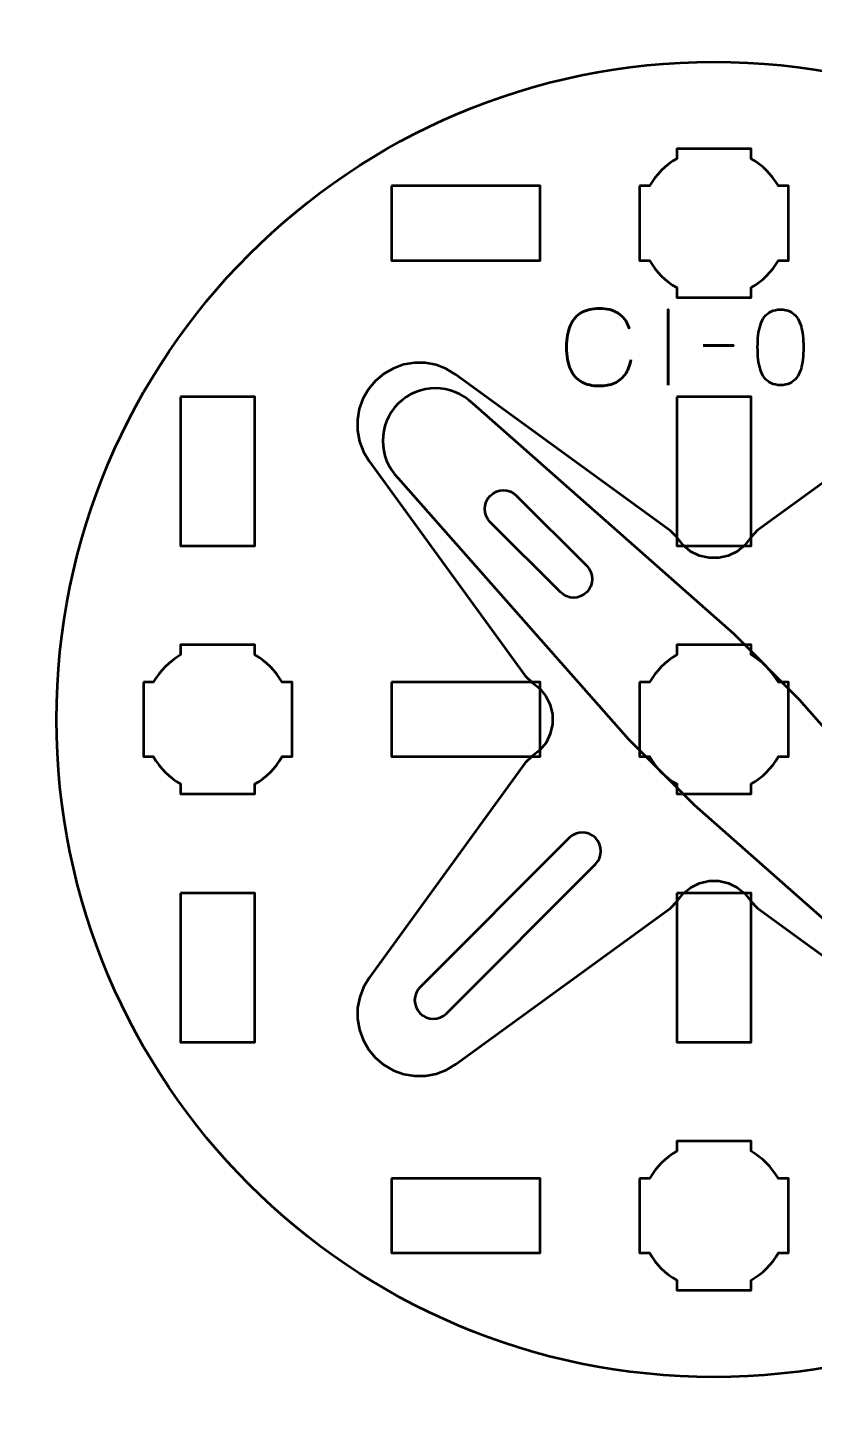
# Model space of a CAD drawing. Header units: centimetres. Extents: x -21 to 0, y -29.7 to 0.
# Drawn here: x -5.97 to -2.8, y -22.85 to -17.26 of the extents above; entities that cross this region are included whole.
import ezdxf

# ---------------------------------------------------------------- set-up
doc = ezdxf.new("R2010")
doc.units = ezdxf.units.CM
doc.header["$MEASUREMENT"] = 0
doc.layers.add('Layer 1', color=7, linetype='Continuous')

msp = doc.modelspace()

# ---------------------------------------------------------------- linework, layer by layer
at = {"layer": 'Layer 1', "color": 3, "lineweight": 53}
msp.add_ellipse((-3.20001, -20.04997), major_axis=(0, 2.65), ratio=1, dxfattribs=at)
at = {"layer": 'Layer 1', "color": 1, "lineweight": 53}
msp.add_open_spline([(-21.00003, -29.19995), (-21.00003, -29.19995), (-21.00003, -2.29992), (-21.00003, -2.29992), (-21.00003, -2.29992), (-21.00003, -2.21709), (-20.93286, -2.14992), (-20.85003, -2.14992), (-20.85003, -2.14992), (-20.7672, -2.14992), (-20.70003, -2.08275), (-20.70003, -1.99992), (-20.70003, -1.99992), (-20.70003, -1.91709), (-20.7672, -1.84992), (-20.85003, -1.84992), (-20.85003, -1.84992), (-20.93286, -1.84992), (-21.00003, -1.78275), (-21.00003, -1.69992), (-21.00003, -1.69992), (-21.00003, -1.61709), (-20.93286, -1.54992), (-20.85003, -1.54992), (-20.85003, -1.54992), (-20.7672, -1.54992), (-20.70003, -1.48275), (-20.70003, -1.39992), (-20.70003, -1.39992), (-20.70003, -1.31709), (-20.7672, -1.24992), (-20.85003, -1.24992), (-20.85003, -1.24992), (-20.93286, -1.24992), (-21.00003, -1.18275), (-21.00003, -1.09992), (-21.00003, -1.09992), (-21.00003, -1.09992), (-21.00003, -0.49992), (-21.00003, -0.49992), (-21.00003, -0.49992), (-21.00003, -0.22295), (-20.77694, 0.00004), (-20.49994, 0.00004), (-20.49994, 0.00004), (-20.49994, 0.00004), (-0.50008, 0.00004), (-0.50008, 0.00004), (-0.50008, 0.00004), (-0.22294, 0.00004), (0.00002, -0.22295), (0.00002, -0.49992), (0.00002, -0.49992), (0.00002, -0.49992), (0.00002, -29.19995), (0.00002, -29.19995), (0.00002, -29.19995), (0.00002, -29.47695), (-0.22294, -29.70004), (-0.50008, -29.70004), (-0.50008, -29.70004), (-0.50008, -29.70004), (-20.49994, -29.70004), (-20.49994, -29.70004), (-20.49994, -29.70004), (-20.77694, -29.70004), (-21.00003, -29.47695), (-21.00003, -29.19995)], degree=3, knots=[0, 0, 0, 0, 0.0588235, 0.0588235, 0.0588235, 0.0588235, 0.1176471, 0.1176471, 0.1176471, 0.1176471, 0.1764706, 0.1764706, 0.1764706, 0.1764706, 0.2352941, 0.2352941, 0.2352941, 0.2352941, 0.2941176, 0.2941176, 0.2941176, 0.2941176, 0.3529412, 0.3529412, 0.3529412, 0.3529412, 0.4117647, 0.4117647, 0.4117647, 0.4117647, 0.4705882, 0.4705882, 0.4705882, 0.4705882, 0.5294118, 0.5294118, 0.5294118, 0.5294118, 0.5882353, 0.5882353, 0.5882353, 0.5882353, 0.6470588, 0.6470588, 0.6470588, 0.6470588, 0.7058824, 0.7058824, 0.7058824, 0.7058824, 0.7647059, 0.7647059, 0.7647059, 0.7647059, 0.8235294, 0.8235294, 0.8235294, 0.8235294, 0.8823529, 0.8823529, 0.8823529, 0.8823529, 0.9411765, 0.9411765, 0.9411765, 0.9411765, 1, 1, 1, 1], dxfattribs=at)
at = {"layer": 'Layer 1', "lineweight": 53}
for points, knots in [([(-3.50001, -17.89991), (-3.50001, -17.89991), (-3.45981, -17.89991), (-3.45981, -17.89991), (-3.45981, -17.89991), (-3.43348, -17.85439), (-3.39552, -17.81646), (-3.35001, -17.79013), (-3.35001, -17.79013), (-3.35001, -17.79013), (-3.35001, -17.74991), (-3.35001, -17.74991), (-3.35001, -17.74991), (-3.35001, -17.74991), (-3.05001, -17.74991), (-3.05001, -17.74991), (-3.05001, -17.74991), (-3.05001, -17.74991), (-3.05001, -17.7901), (-3.05001, -17.7901), (-3.05001, -17.7901), (-3.00448, -17.81643), (-2.96649, -17.85438), (-2.94013, -17.89991), (-2.94013, -17.89991), (-2.94013, -17.89991), (-2.90001, -17.89991), (-2.90001, -17.89991), (-2.90001, -17.89991), (-2.90001, -17.89991), (-2.90001, -18.04533), (-2.90001, -18.04533), (-2.90001, -18.04533), (-2.90001, -18.04533), (-2.89995, -18.04998), (-2.89995, -18.04998), (-2.89995, -18.04998), (-2.89995, -18.04998), (-2.90001, -18.05462), (-2.90001, -18.05462), (-2.90001, -18.05462), (-2.90001, -18.05462), (-2.90001, -18.19991), (-2.90001, -18.19991), (-2.90001, -18.19991), (-2.90001, -18.19991), (-2.94008, -18.19991), (-2.94008, -18.19991), (-2.94008, -18.19991), (-2.96643, -18.24548), (-3.00443, -18.28349), (-3.05001, -18.30985), (-3.05001, -18.30985), (-3.05001, -18.30985), (-3.05001, -18.34991), (-3.05001, -18.34991), (-3.05001, -18.34991), (-3.05001, -18.34991), (-3.19329, -18.34991), (-3.19329, -18.34991), (-3.19329, -18.34991), (-3.19329, -18.34991), (-3.19996, -18.34999), (-3.19996, -18.34999), (-3.19996, -18.34999), (-3.19996, -18.34999), (-3.20664, -18.34991), (-3.20664, -18.34991), (-3.20664, -18.34991), (-3.20664, -18.34991), (-3.35001, -18.34991), (-3.35001, -18.34991), (-3.35001, -18.34991), (-3.35001, -18.34991), (-3.35001, -18.30981), (-3.35001, -18.30981), (-3.35001, -18.30981), (-3.39555, -18.28345), (-3.43353, -18.24546), (-3.45986, -18.19991), (-3.45986, -18.19991), (-3.45986, -18.19991), (-3.50001, -18.19991), (-3.50001, -18.19991), (-3.50001, -18.19991), (-3.50001, -18.19991), (-3.50001, -17.89991), (-3.50001, -17.89991)], [0, 0, 0, 0, 0.0454545, 0.0454545, 0.0454545, 0.0454545, 0.0909091, 0.0909091, 0.0909091, 0.0909091, 0.1363636, 0.1363636, 0.1363636, 0.1363636, 0.1818182, 0.1818182, 0.1818182, 0.1818182, 0.2272727, 0.2272727, 0.2272727, 0.2272727, 0.2727273, 0.2727273, 0.2727273, 0.2727273, 0.3181818, 0.3181818, 0.3181818, 0.3181818, 0.3636364, 0.3636364, 0.3636364, 0.3636364, 0.4090909, 0.4090909, 0.4090909, 0.4090909, 0.4545455, 0.4545455, 0.4545455, 0.4545455, 0.5, 0.5, 0.5, 0.5, 0.5454545, 0.5454545, 0.5454545, 0.5454545, 0.5909091, 0.5909091, 0.5909091, 0.5909091, 0.6363636, 0.6363636, 0.6363636, 0.6363636, 0.6818182, 0.6818182, 0.6818182, 0.6818182, 0.7272727, 0.7272727, 0.7272727, 0.7272727, 0.7727273, 0.7727273, 0.7727273, 0.7727273, 0.8181818, 0.8181818, 0.8181818, 0.8181818, 0.8636364, 0.8636364, 0.8636364, 0.8636364, 0.9090909, 0.9090909, 0.9090909, 0.9090909, 0.9545455, 0.9545455, 0.9545455, 0.9545455, 1, 1, 1, 1]), ([(-4.5, -17.8999), (-4.5, -17.8999), (-3.89999, -17.8999), (-3.89999, -17.8999), (-3.89999, -17.8999), (-3.89999, -17.8999), (-3.89999, -18.1999), (-3.89999, -18.1999), (-3.89999, -18.1999), (-3.89999, -18.1999), (-4.5, -18.1999), (-4.5, -18.1999), (-4.5, -18.1999), (-4.5, -18.1999), (-4.5, -17.8999), (-4.5, -17.8999)], [0, 0, 0, 0, 0.25, 0.25, 0.25, 0.25, 0.5, 0.5, 0.5, 0.5, 0.75, 0.75, 0.75, 0.75, 1, 1, 1, 1]), ([(-5.34998, -18.74988), (-5.34998, -18.74988), (-5.04998, -18.74988), (-5.04998, -18.74988), (-5.04998, -18.74988), (-5.04998, -18.74988), (-5.04998, -19.34989), (-5.04998, -19.34989), (-5.04998, -19.34989), (-5.04998, -19.34989), (-5.34998, -19.34989), (-5.34998, -19.34989), (-5.34998, -19.34989), (-5.34998, -19.34989), (-5.34998, -18.74988), (-5.34998, -18.74988)], [0, 0, 0, 0, 0.25, 0.25, 0.25, 0.25, 0.5, 0.5, 0.5, 0.5, 0.75, 0.75, 0.75, 0.75, 1, 1, 1, 1]), ([(-3.35005, -18.74988), (-3.35005, -18.74988), (-3.05005, -18.74988), (-3.05005, -18.74988), (-3.05005, -18.74988), (-3.05005, -18.74988), (-3.05005, -19.34989), (-3.05005, -19.34989), (-3.05005, -19.34989), (-3.05005, -19.34989), (-3.35005, -19.34989), (-3.35005, -19.34989), (-3.35005, -19.34989), (-3.35005, -19.34989), (-3.35005, -18.74988), (-3.35005, -18.74988)], [0, 0, 0, 0, 0.25, 0.25, 0.25, 0.25, 0.5, 0.5, 0.5, 0.5, 0.75, 0.75, 0.75, 0.75, 1, 1, 1, 1]), ([(-3.9955, -19.14841), (-4.02478, -19.11913), (-4.07229, -19.11913), (-4.10157, -19.14841), (-4.10157, -19.14841), (-4.13085, -19.17769), (-4.13085, -19.22519), (-4.10157, -19.25447), (-4.10157, -19.25447), (-4.10157, -19.25447), (-3.81872, -19.53732), (-3.81872, -19.53732), (-3.81872, -19.53732), (-3.78944, -19.5666), (-3.74194, -19.5666), (-3.71266, -19.53732), (-3.71266, -19.53732), (-3.68338, -19.50804), (-3.68338, -19.46053), (-3.71266, -19.43125), (-3.71266, -19.43125), (-3.71266, -19.43125), (-3.9955, -19.14841), (-3.9955, -19.14841)], [0, 0, 0, 0, 0.1666667, 0.1666667, 0.1666667, 0.1666667, 0.3333333, 0.3333333, 0.3333333, 0.3333333, 0.5, 0.5, 0.5, 0.5, 0.6666667, 0.6666667, 0.6666667, 0.6666667, 0.8333333, 0.8333333, 0.8333333, 0.8333333, 1, 1, 1, 1]), ([(-5.50001, -19.89991), (-5.50001, -19.89991), (-5.45981, -19.89991), (-5.45981, -19.89991), (-5.45981, -19.89991), (-5.43348, -19.85439), (-5.39552, -19.81646), (-5.35001, -19.79013), (-5.35001, -19.79013), (-5.35001, -19.79013), (-5.35001, -19.74991), (-5.35001, -19.74991), (-5.35001, -19.74991), (-5.35001, -19.74991), (-5.05001, -19.74991), (-5.05001, -19.74991), (-5.05001, -19.74991), (-5.05001, -19.74991), (-5.05001, -19.7901), (-5.05001, -19.7901), (-5.05001, -19.7901), (-5.00448, -19.81643), (-4.96649, -19.85438), (-4.94013, -19.89991), (-4.94013, -19.89991), (-4.94013, -19.89991), (-4.90001, -19.89991), (-4.90001, -19.89991), (-4.90001, -19.89991), (-4.90001, -19.89991), (-4.90001, -20.04533), (-4.90001, -20.04533), (-4.90001, -20.04533), (-4.90001, -20.04533), (-4.89995, -20.04998), (-4.89995, -20.04998), (-4.89995, -20.04998), (-4.89995, -20.04998), (-4.90001, -20.05462), (-4.90001, -20.05462), (-4.90001, -20.05462), (-4.90001, -20.05462), (-4.90001, -20.19991), (-4.90001, -20.19991), (-4.90001, -20.19991), (-4.90001, -20.19991), (-4.94008, -20.19991), (-4.94008, -20.19991), (-4.94008, -20.19991), (-4.96643, -20.24548), (-5.00443, -20.28349), (-5.05001, -20.30985), (-5.05001, -20.30985), (-5.05001, -20.30985), (-5.05001, -20.34991), (-5.05001, -20.34991), (-5.05001, -20.34991), (-5.05001, -20.34991), (-5.19329, -20.34991), (-5.19329, -20.34991), (-5.19329, -20.34991), (-5.19329, -20.34991), (-5.19996, -20.34999), (-5.19996, -20.34999), (-5.19996, -20.34999), (-5.19996, -20.34999), (-5.20664, -20.34991), (-5.20664, -20.34991), (-5.20664, -20.34991), (-5.20664, -20.34991), (-5.35001, -20.34991), (-5.35001, -20.34991), (-5.35001, -20.34991), (-5.35001, -20.34991), (-5.35001, -20.30981), (-5.35001, -20.30981), (-5.35001, -20.30981), (-5.39555, -20.28345), (-5.43353, -20.24546), (-5.45986, -20.19991), (-5.45986, -20.19991), (-5.45986, -20.19991), (-5.50001, -20.19991), (-5.50001, -20.19991), (-5.50001, -20.19991), (-5.50001, -20.19991), (-5.50001, -19.89991), (-5.50001, -19.89991)], [0, 0, 0, 0, 0.0454545, 0.0454545, 0.0454545, 0.0454545, 0.0909091, 0.0909091, 0.0909091, 0.0909091, 0.1363636, 0.1363636, 0.1363636, 0.1363636, 0.1818182, 0.1818182, 0.1818182, 0.1818182, 0.2272727, 0.2272727, 0.2272727, 0.2272727, 0.2727273, 0.2727273, 0.2727273, 0.2727273, 0.3181818, 0.3181818, 0.3181818, 0.3181818, 0.3636364, 0.3636364, 0.3636364, 0.3636364, 0.4090909, 0.4090909, 0.4090909, 0.4090909, 0.4545455, 0.4545455, 0.4545455, 0.4545455, 0.5, 0.5, 0.5, 0.5, 0.5454545, 0.5454545, 0.5454545, 0.5454545, 0.5909091, 0.5909091, 0.5909091, 0.5909091, 0.6363636, 0.6363636, 0.6363636, 0.6363636, 0.6818182, 0.6818182, 0.6818182, 0.6818182, 0.7272727, 0.7272727, 0.7272727, 0.7272727, 0.7727273, 0.7727273, 0.7727273, 0.7727273, 0.8181818, 0.8181818, 0.8181818, 0.8181818, 0.8636364, 0.8636364, 0.8636364, 0.8636364, 0.9090909, 0.9090909, 0.9090909, 0.9090909, 0.9545455, 0.9545455, 0.9545455, 0.9545455, 1, 1, 1, 1]), ([(-3.50001, -19.89991), (-3.50001, -19.89991), (-3.45981, -19.89991), (-3.45981, -19.89991), (-3.45981, -19.89991), (-3.43348, -19.85439), (-3.39552, -19.81646), (-3.35001, -19.79013), (-3.35001, -19.79013), (-3.35001, -19.79013), (-3.35001, -19.74991), (-3.35001, -19.74991), (-3.35001, -19.74991), (-3.35001, -19.74991), (-3.05001, -19.74991), (-3.05001, -19.74991), (-3.05001, -19.74991), (-3.05001, -19.74991), (-3.05001, -19.7901), (-3.05001, -19.7901), (-3.05001, -19.7901), (-3.00448, -19.81643), (-2.96649, -19.85438), (-2.94013, -19.89991), (-2.94013, -19.89991), (-2.94013, -19.89991), (-2.90001, -19.89991), (-2.90001, -19.89991), (-2.90001, -19.89991), (-2.90001, -19.89991), (-2.90001, -20.04533), (-2.90001, -20.04533), (-2.90001, -20.04533), (-2.90001, -20.04533), (-2.89995, -20.04998), (-2.89995, -20.04998), (-2.89995, -20.04998), (-2.89995, -20.04998), (-2.90001, -20.05462), (-2.90001, -20.05462), (-2.90001, -20.05462), (-2.90001, -20.05462), (-2.90001, -20.19991), (-2.90001, -20.19991), (-2.90001, -20.19991), (-2.90001, -20.19991), (-2.94008, -20.19991), (-2.94008, -20.19991), (-2.94008, -20.19991), (-2.96643, -20.24548), (-3.00443, -20.28349), (-3.05001, -20.30985), (-3.05001, -20.30985), (-3.05001, -20.30985), (-3.05001, -20.34991), (-3.05001, -20.34991), (-3.05001, -20.34991), (-3.05001, -20.34991), (-3.19329, -20.34991), (-3.19329, -20.34991), (-3.19329, -20.34991), (-3.19329, -20.34991), (-3.19996, -20.34999), (-3.19996, -20.34999), (-3.19996, -20.34999), (-3.19996, -20.34999), (-3.20664, -20.34991), (-3.20664, -20.34991), (-3.20664, -20.34991), (-3.20664, -20.34991), (-3.35001, -20.34991), (-3.35001, -20.34991), (-3.35001, -20.34991), (-3.35001, -20.34991), (-3.35001, -20.30981), (-3.35001, -20.30981), (-3.35001, -20.30981), (-3.39555, -20.28345), (-3.43353, -20.24546), (-3.45986, -20.19991), (-3.45986, -20.19991), (-3.45986, -20.19991), (-3.50001, -20.19991), (-3.50001, -20.19991), (-3.50001, -20.19991), (-3.50001, -20.19991), (-3.50001, -19.89991), (-3.50001, -19.89991)], [0, 0, 0, 0, 0.0454545, 0.0454545, 0.0454545, 0.0454545, 0.0909091, 0.0909091, 0.0909091, 0.0909091, 0.1363636, 0.1363636, 0.1363636, 0.1363636, 0.1818182, 0.1818182, 0.1818182, 0.1818182, 0.2272727, 0.2272727, 0.2272727, 0.2272727, 0.2727273, 0.2727273, 0.2727273, 0.2727273, 0.3181818, 0.3181818, 0.3181818, 0.3181818, 0.3636364, 0.3636364, 0.3636364, 0.3636364, 0.4090909, 0.4090909, 0.4090909, 0.4090909, 0.4545455, 0.4545455, 0.4545455, 0.4545455, 0.5, 0.5, 0.5, 0.5, 0.5454545, 0.5454545, 0.5454545, 0.5454545, 0.5909091, 0.5909091, 0.5909091, 0.5909091, 0.6363636, 0.6363636, 0.6363636, 0.6363636, 0.6818182, 0.6818182, 0.6818182, 0.6818182, 0.7272727, 0.7272727, 0.7272727, 0.7272727, 0.7727273, 0.7727273, 0.7727273, 0.7727273, 0.8181818, 0.8181818, 0.8181818, 0.8181818, 0.8636364, 0.8636364, 0.8636364, 0.8636364, 0.9090909, 0.9090909, 0.9090909, 0.9090909, 0.9545455, 0.9545455, 0.9545455, 0.9545455, 1, 1, 1, 1]), ([(-4.5, -19.89983), (-4.5, -19.89983), (-3.89999, -19.89983), (-3.89999, -19.89983), (-3.89999, -19.89983), (-3.89999, -19.89983), (-3.89999, -20.19983), (-3.89999, -20.19983), (-3.89999, -20.19983), (-3.89999, -20.19983), (-4.5, -20.19983), (-4.5, -20.19983), (-4.5, -20.19983), (-4.5, -20.19983), (-4.5, -19.89983), (-4.5, -19.89983)], [0, 0, 0, 0, 0.25, 0.25, 0.25, 0.25, 0.5, 0.5, 0.5, 0.5, 0.75, 0.75, 0.75, 0.75, 1, 1, 1, 1]), ([(-4.27834, -21.23437), (-4.30762, -21.26366), (-4.35513, -21.26366), (-4.38441, -21.23437), (-4.38441, -21.23437), (-4.41369, -21.20509), (-4.41369, -21.15759), (-4.38441, -21.12831), (-4.38441, -21.12831), (-4.38441, -21.12831), (-3.78337, -20.52727), (-3.78337, -20.52727), (-3.78337, -20.52727), (-3.75409, -20.49799), (-3.70658, -20.49799), (-3.6773, -20.52727), (-3.6773, -20.52727), (-3.64802, -20.55655), (-3.64802, -20.60405), (-3.6773, -20.63333), (-3.6773, -20.63333), (-3.6773, -20.63333), (-4.27834, -21.23437), (-4.27834, -21.23437)], [0, 0, 0, 0, 0.1666667, 0.1666667, 0.1666667, 0.1666667, 0.3333333, 0.3333333, 0.3333333, 0.3333333, 0.5, 0.5, 0.5, 0.5, 0.6666667, 0.6666667, 0.6666667, 0.6666667, 0.8333333, 0.8333333, 0.8333333, 0.8333333, 1, 1, 1, 1]), ([(-5.34998, -20.74995), (-5.34998, -20.74995), (-5.04998, -20.74995), (-5.04998, -20.74995), (-5.04998, -20.74995), (-5.04998, -20.74995), (-5.04998, -21.34995), (-5.04998, -21.34995), (-5.04998, -21.34995), (-5.04998, -21.34995), (-5.34998, -21.34995), (-5.34998, -21.34995), (-5.34998, -21.34995), (-5.34998, -21.34995), (-5.34998, -20.74995), (-5.34998, -20.74995)], [0, 0, 0, 0, 0.25, 0.25, 0.25, 0.25, 0.5, 0.5, 0.5, 0.5, 0.75, 0.75, 0.75, 0.75, 1, 1, 1, 1]), ([(-3.35005, -20.74995), (-3.35005, -20.74995), (-3.05005, -20.74995), (-3.05005, -20.74995), (-3.05005, -20.74995), (-3.05005, -20.74995), (-3.05005, -21.34995), (-3.05005, -21.34995), (-3.05005, -21.34995), (-3.05005, -21.34995), (-3.35005, -21.34995), (-3.35005, -21.34995), (-3.35005, -21.34995), (-3.35005, -21.34995), (-3.35005, -20.74995), (-3.35005, -20.74995)], [0, 0, 0, 0, 0.25, 0.25, 0.25, 0.25, 0.5, 0.5, 0.5, 0.5, 0.75, 0.75, 0.75, 0.75, 1, 1, 1, 1]), ([(-3.50001, -21.89991), (-3.50001, -21.89991), (-3.45981, -21.89991), (-3.45981, -21.89991), (-3.45981, -21.89991), (-3.43348, -21.85439), (-3.39552, -21.81646), (-3.35001, -21.79013), (-3.35001, -21.79013), (-3.35001, -21.79013), (-3.35001, -21.74991), (-3.35001, -21.74991), (-3.35001, -21.74991), (-3.35001, -21.74991), (-3.05001, -21.74991), (-3.05001, -21.74991), (-3.05001, -21.74991), (-3.05001, -21.74991), (-3.05001, -21.7901), (-3.05001, -21.7901), (-3.05001, -21.7901), (-3.00448, -21.81643), (-2.96649, -21.85438), (-2.94013, -21.89991), (-2.94013, -21.89991), (-2.94013, -21.89991), (-2.90001, -21.89991), (-2.90001, -21.89991), (-2.90001, -21.89991), (-2.90001, -21.89991), (-2.90001, -22.04533), (-2.90001, -22.04533), (-2.90001, -22.04533), (-2.90001, -22.04533), (-2.89995, -22.04998), (-2.89995, -22.04998), (-2.89995, -22.04998), (-2.89995, -22.04998), (-2.90001, -22.05462), (-2.90001, -22.05462), (-2.90001, -22.05462), (-2.90001, -22.05462), (-2.90001, -22.19991), (-2.90001, -22.19991), (-2.90001, -22.19991), (-2.90001, -22.19991), (-2.94008, -22.19991), (-2.94008, -22.19991), (-2.94008, -22.19991), (-2.96643, -22.24548), (-3.00443, -22.28349), (-3.05001, -22.30985), (-3.05001, -22.30985), (-3.05001, -22.30985), (-3.05001, -22.34991), (-3.05001, -22.34991), (-3.05001, -22.34991), (-3.05001, -22.34991), (-3.19329, -22.34991), (-3.19329, -22.34991), (-3.19329, -22.34991), (-3.19329, -22.34991), (-3.19996, -22.34999), (-3.19996, -22.34999), (-3.19996, -22.34999), (-3.19996, -22.34999), (-3.20664, -22.34991), (-3.20664, -22.34991), (-3.20664, -22.34991), (-3.20664, -22.34991), (-3.35001, -22.34991), (-3.35001, -22.34991), (-3.35001, -22.34991), (-3.35001, -22.34991), (-3.35001, -22.30981), (-3.35001, -22.30981), (-3.35001, -22.30981), (-3.39555, -22.28345), (-3.43353, -22.24546), (-3.45986, -22.19991), (-3.45986, -22.19991), (-3.45986, -22.19991), (-3.50001, -22.19991), (-3.50001, -22.19991), (-3.50001, -22.19991), (-3.50001, -22.19991), (-3.50001, -21.89991), (-3.50001, -21.89991)], [0, 0, 0, 0, 0.0454545, 0.0454545, 0.0454545, 0.0454545, 0.0909091, 0.0909091, 0.0909091, 0.0909091, 0.1363636, 0.1363636, 0.1363636, 0.1363636, 0.1818182, 0.1818182, 0.1818182, 0.1818182, 0.2272727, 0.2272727, 0.2272727, 0.2272727, 0.2727273, 0.2727273, 0.2727273, 0.2727273, 0.3181818, 0.3181818, 0.3181818, 0.3181818, 0.3636364, 0.3636364, 0.3636364, 0.3636364, 0.4090909, 0.4090909, 0.4090909, 0.4090909, 0.4545455, 0.4545455, 0.4545455, 0.4545455, 0.5, 0.5, 0.5, 0.5, 0.5454545, 0.5454545, 0.5454545, 0.5454545, 0.5909091, 0.5909091, 0.5909091, 0.5909091, 0.6363636, 0.6363636, 0.6363636, 0.6363636, 0.6818182, 0.6818182, 0.6818182, 0.6818182, 0.7272727, 0.7272727, 0.7272727, 0.7272727, 0.7727273, 0.7727273, 0.7727273, 0.7727273, 0.8181818, 0.8181818, 0.8181818, 0.8181818, 0.8636364, 0.8636364, 0.8636364, 0.8636364, 0.9090909, 0.9090909, 0.9090909, 0.9090909, 0.9545455, 0.9545455, 0.9545455, 0.9545455, 1, 1, 1, 1]), ([(-4.5, -21.89993), (-4.5, -21.89993), (-3.89999, -21.89993), (-3.89999, -21.89993), (-3.89999, -21.89993), (-3.89999, -21.89993), (-3.89999, -22.19994), (-3.89999, -22.19994), (-3.89999, -22.19994), (-3.89999, -22.19994), (-4.5, -22.19994), (-4.5, -22.19994), (-4.5, -22.19994), (-4.5, -22.19994), (-4.5, -21.89993), (-4.5, -21.89993)], [0, 0, 0, 0, 0.25, 0.25, 0.25, 0.25, 0.5, 0.5, 0.5, 0.5, 0.75, 0.75, 0.75, 0.75, 1, 1, 1, 1])]:
    msp.add_open_spline(points, degree=3, knots=knots, dxfattribs=at)
at = {"layer": 'Layer 1', "color": 5, "lineweight": 53}
for points, knots in [([(-3.53486, -18.6003), (-3.53938, -18.6245), (-3.54728, -18.64447), (-3.55836, -18.66013), (-3.55836, -18.66013), (-3.5695, -18.67573), (-3.58376, -18.6873), (-3.60111, -18.69485), (-3.60111, -18.69485), (-3.6184, -18.7024), (-3.63872, -18.70621), (-3.66186, -18.70614), (-3.66186, -18.70614), (-3.69001, -18.70621), (-3.71393, -18.70077), (-3.73355, -18.6897), (-3.73355, -18.6897), (-3.75316, -18.67869), (-3.76812, -18.66169), (-3.77842, -18.63862), (-3.77842, -18.63862), (-3.78872, -18.61554), (-3.79387, -18.58598), (-3.79394, -18.54993), (-3.79394, -18.54993), (-3.79387, -18.51402), (-3.78872, -18.48452), (-3.77842, -18.46145), (-3.77842, -18.46145), (-3.76812, -18.43838), (-3.75316, -18.42131), (-3.73355, -18.41023), (-3.73355, -18.41023), (-3.71393, -18.39915), (-3.69001, -18.39365), (-3.66186, -18.39372), (-3.66186, -18.39372), (-3.63173, -18.39365), (-3.60648, -18.40007), (-3.58616, -18.41298), (-3.58616, -18.41298), (-3.56591, -18.42589), (-3.55102, -18.44586), (-3.54164, -18.47288), (-3.54164, -18.47288), (-3.55102, -18.44586), (-3.56591, -18.42589), (-3.58616, -18.41298), (-3.58616, -18.41298), (-3.60648, -18.40007), (-3.63173, -18.39365), (-3.66186, -18.39372), (-3.66186, -18.39372), (-3.69001, -18.39365), (-3.71393, -18.39915), (-3.73355, -18.41023), (-3.73355, -18.41023), (-3.75316, -18.42131), (-3.76812, -18.43838), (-3.77842, -18.46145), (-3.77842, -18.46145), (-3.78872, -18.48452), (-3.79387, -18.51402), (-3.79394, -18.54993), (-3.79394, -18.54993), (-3.79387, -18.58598), (-3.78872, -18.61554), (-3.77842, -18.63862), (-3.77842, -18.63862), (-3.76812, -18.66169), (-3.75316, -18.67869), (-3.73355, -18.6897), (-3.73355, -18.6897), (-3.71393, -18.70077), (-3.69001, -18.70621), (-3.66186, -18.70614), (-3.66186, -18.70614), (-3.63872, -18.70621), (-3.6184, -18.7024), (-3.60111, -18.69485), (-3.60111, -18.69485), (-3.58376, -18.6873), (-3.5695, -18.67573), (-3.55836, -18.66013), (-3.55836, -18.66013), (-3.54728, -18.64447), (-3.53938, -18.6245), (-3.53486, -18.6003)], [0, 0, 0, 0, 0.0454545, 0.0454545, 0.0454545, 0.0454545, 0.0909091, 0.0909091, 0.0909091, 0.0909091, 0.1363636, 0.1363636, 0.1363636, 0.1363636, 0.1818182, 0.1818182, 0.1818182, 0.1818182, 0.2272727, 0.2272727, 0.2272727, 0.2272727, 0.2727273, 0.2727273, 0.2727273, 0.2727273, 0.3181818, 0.3181818, 0.3181818, 0.3181818, 0.3636364, 0.3636364, 0.3636364, 0.3636364, 0.4090909, 0.4090909, 0.4090909, 0.4090909, 0.4545455, 0.4545455, 0.4545455, 0.4545455, 0.5, 0.5, 0.5, 0.5, 0.5454545, 0.5454545, 0.5454545, 0.5454545, 0.5909091, 0.5909091, 0.5909091, 0.5909091, 0.6363636, 0.6363636, 0.6363636, 0.6363636, 0.6818182, 0.6818182, 0.6818182, 0.6818182, 0.7272727, 0.7272727, 0.7272727, 0.7272727, 0.7727273, 0.7727273, 0.7727273, 0.7727273, 0.8181818, 0.8181818, 0.8181818, 0.8181818, 0.8636364, 0.8636364, 0.8636364, 0.8636364, 0.9090909, 0.9090909, 0.9090909, 0.9090909, 0.9545455, 0.9545455, 0.9545455, 0.9545455, 1, 1, 1, 1]), ([(-3.385, -18.70275), (-3.385, -18.70275), (-3.385, -18.39753), (-3.385, -18.39753), (-3.385, -18.39753), (-3.385, -18.39753), (-3.385, -18.70275), (-3.385, -18.70275)], [0, 0, 0, 0, 0.5, 0.5, 0.5, 0.5, 1, 1, 1, 1]), ([(-2.93161, -18.70275), (-2.9168, -18.70268), (-2.90403, -18.70007), (-2.89337, -18.69499), (-2.89337, -18.69499), (-2.88279, -18.68991), (-2.87397, -18.68264), (-2.86692, -18.6734), (-2.86692, -18.6734), (-2.85993, -18.66409), (-2.85443, -18.65308), (-2.85034, -18.64038), (-2.85034, -18.64038), (-2.84631, -18.62768), (-2.84342, -18.61378), (-2.8418, -18.59854), (-2.8418, -18.59854), (-2.8401, -18.5833), (-2.83926, -18.56728), (-2.83933, -18.55035), (-2.83933, -18.55035), (-2.83926, -18.53349), (-2.8401, -18.51747), (-2.8418, -18.5023), (-2.8418, -18.5023), (-2.84342, -18.48713), (-2.84631, -18.47316), (-2.85034, -18.46046), (-2.85034, -18.46046), (-2.85443, -18.44783), (-2.85993, -18.43683), (-2.86692, -18.42744), (-2.86692, -18.42744), (-2.87397, -18.41813), (-2.88279, -18.41086), (-2.89337, -18.40578), (-2.89337, -18.40578), (-2.90403, -18.40063), (-2.9168, -18.39802), (-2.93161, -18.39795), (-2.93161, -18.39795), (-2.94643, -18.39802), (-2.9592, -18.40063), (-2.96986, -18.40578), (-2.96986, -18.40578), (-2.98044, -18.41086), (-2.98926, -18.41813), (-2.99631, -18.42744), (-2.99631, -18.42744), (-3.0033, -18.43683), (-3.0088, -18.44783), (-3.01289, -18.46046), (-3.01289, -18.46046), (-3.01692, -18.47316), (-3.01981, -18.48713), (-3.02143, -18.5023), (-3.02143, -18.5023), (-3.02312, -18.51747), (-3.02397, -18.53349), (-3.0239, -18.55035), (-3.0239, -18.55035), (-3.02397, -18.56728), (-3.02312, -18.5833), (-3.02143, -18.59854), (-3.02143, -18.59854), (-3.01981, -18.61378), (-3.01692, -18.62768), (-3.01289, -18.64038), (-3.01289, -18.64038), (-3.0088, -18.65308), (-3.0033, -18.66409), (-2.99631, -18.6734), (-2.99631, -18.6734), (-2.98926, -18.68264), (-2.98044, -18.68991), (-2.96986, -18.69499), (-2.96986, -18.69499), (-2.9592, -18.70007), (-2.94643, -18.70268), (-2.93161, -18.70275)], [0, 0, 0, 0, 0.05, 0.05, 0.05, 0.05, 0.1, 0.1, 0.1, 0.1, 0.15, 0.15, 0.15, 0.15, 0.2, 0.2, 0.2, 0.2, 0.25, 0.25, 0.25, 0.25, 0.3, 0.3, 0.3, 0.3, 0.35, 0.35, 0.35, 0.35, 0.4, 0.4, 0.4, 0.4, 0.45, 0.45, 0.45, 0.45, 0.5, 0.5, 0.5, 0.5, 0.55, 0.55, 0.55, 0.55, 0.6, 0.6, 0.6, 0.6, 0.65, 0.65, 0.65, 0.65, 0.7, 0.7, 0.7, 0.7, 0.75, 0.75, 0.75, 0.75, 0.8, 0.8, 0.8, 0.8, 0.85, 0.85, 0.85, 0.85, 0.9, 0.9, 0.9, 0.9, 0.95, 0.95, 0.95, 0.95, 1, 1, 1, 1]), ([(-2.93161, -18.70275), (-2.9168, -18.70268), (-2.90403, -18.70007), (-2.89337, -18.69499), (-2.89337, -18.69499), (-2.88279, -18.68991), (-2.87397, -18.68264), (-2.86692, -18.6734), (-2.86692, -18.6734), (-2.85993, -18.66409), (-2.85443, -18.65308), (-2.85034, -18.64038), (-2.85034, -18.64038), (-2.84631, -18.62768), (-2.84342, -18.61378), (-2.8418, -18.59854), (-2.8418, -18.59854), (-2.8401, -18.5833), (-2.83926, -18.56728), (-2.83933, -18.55035), (-2.83933, -18.55035), (-2.83926, -18.53349), (-2.8401, -18.51747), (-2.8418, -18.5023), (-2.8418, -18.5023), (-2.84342, -18.48713), (-2.84631, -18.47316), (-2.85034, -18.46046), (-2.85034, -18.46046), (-2.85443, -18.44783), (-2.85993, -18.43683), (-2.86692, -18.42744), (-2.86692, -18.42744), (-2.87397, -18.41813), (-2.88279, -18.41086), (-2.89337, -18.40578), (-2.89337, -18.40578), (-2.90403, -18.40063), (-2.9168, -18.39802), (-2.93161, -18.39795), (-2.93161, -18.39795), (-2.94643, -18.39802), (-2.9592, -18.40063), (-2.96986, -18.40578), (-2.96986, -18.40578), (-2.98044, -18.41086), (-2.98926, -18.41813), (-2.99631, -18.42744), (-2.99631, -18.42744), (-3.0033, -18.43683), (-3.0088, -18.44783), (-3.01289, -18.46046), (-3.01289, -18.46046), (-3.01692, -18.47316), (-3.01981, -18.48713), (-3.02143, -18.5023), (-3.02143, -18.5023), (-3.02312, -18.51747), (-3.02397, -18.53349), (-3.0239, -18.55035), (-3.0239, -18.55035), (-3.02397, -18.56728), (-3.02312, -18.5833), (-3.02143, -18.59854), (-3.02143, -18.59854), (-3.01981, -18.61378), (-3.01692, -18.62768), (-3.01289, -18.64038), (-3.01289, -18.64038), (-3.0088, -18.65308), (-3.0033, -18.66409), (-2.99631, -18.6734), (-2.99631, -18.6734), (-2.98926, -18.68264), (-2.98044, -18.68991), (-2.96986, -18.69499), (-2.96986, -18.69499), (-2.9592, -18.70007), (-2.94643, -18.70268), (-2.93161, -18.70275)], [0, 0, 0, 0, 0.05, 0.05, 0.05, 0.05, 0.1, 0.1, 0.1, 0.1, 0.15, 0.15, 0.15, 0.15, 0.2, 0.2, 0.2, 0.2, 0.25, 0.25, 0.25, 0.25, 0.3, 0.3, 0.3, 0.3, 0.35, 0.35, 0.35, 0.35, 0.4, 0.4, 0.4, 0.4, 0.45, 0.45, 0.45, 0.45, 0.5, 0.5, 0.5, 0.5, 0.55, 0.55, 0.55, 0.55, 0.6, 0.6, 0.6, 0.6, 0.65, 0.65, 0.65, 0.65, 0.7, 0.7, 0.7, 0.7, 0.75, 0.75, 0.75, 0.75, 0.8, 0.8, 0.8, 0.8, 0.85, 0.85, 0.85, 0.85, 0.9, 0.9, 0.9, 0.9, 0.95, 0.95, 0.95, 0.95, 1, 1, 1, 1]), ([(-3.24403, -18.54315), (-3.24403, -18.54315), (-3.12084, -18.54315), (-3.12084, -18.54315), (-3.12084, -18.54315), (-3.12084, -18.54315), (-3.24403, -18.54315), (-3.24403, -18.54315)], [0, 0, 0, 0, 0.5, 0.5, 0.5, 0.5, 1, 1, 1, 1]), ([(-4.24127, -18.65977), (-4.24127, -18.65977), (-3.37533, -19.28934), (-3.37533, -19.28934), (-3.37533, -19.28934), (-3.37533, -19.28934), (-3.34844, -19.31735), (-3.34844, -19.31735), (-3.34844, -19.31735), (-3.34844, -19.31735), (-3.32436, -19.34816), (-3.32436, -19.34816), (-3.32436, -19.34816), (-3.32436, -19.34816), (-3.29411, -19.3728), (-3.29411, -19.3728), (-3.29411, -19.3728), (-3.29411, -19.3728), (-3.25883, -19.39016), (-3.25883, -19.39016), (-3.25883, -19.39016), (-3.25883, -19.39016), (-3.21961, -19.39913), (-3.21961, -19.39913), (-3.21961, -19.39913), (-3.21961, -19.39913), (-3.1804, -19.39912), (-3.1804, -19.39912), (-3.1804, -19.39912), (-3.1804, -19.39912), (-3.14232, -19.39016), (-3.14232, -19.39016), (-3.14232, -19.39016), (-3.14232, -19.39016), (-3.10647, -19.37335), (-3.10647, -19.37335), (-3.10647, -19.37335), (-3.10647, -19.37335), (-3.07566, -19.34815), (-3.07566, -19.34815), (-3.07566, -19.34815), (-3.07566, -19.34815), (-3.05159, -19.31735), (-3.05159, -19.31735), (-3.05159, -19.31735), (-3.05159, -19.31735), (-3.02526, -19.28878), (-3.02526, -19.28878), (-3.02526, -19.28878), (-3.02526, -19.28878), (-2.15931, -18.66033), (-2.15931, -18.66033), (-2.15931, -18.66033), (-2.15931, -18.66033), (-2.12178, -18.63736), (-2.12178, -18.63736), (-2.12178, -18.63736), (-2.12178, -18.63736), (-2.0809, -18.62225), (-2.0809, -18.62225), (-2.0809, -18.62225), (-2.0809, -18.62225), (-2.03776, -18.61384), (-2.03776, -18.61384), (-2.03776, -18.61384), (-2.03776, -18.61384), (-1.99352, -18.61328), (-1.99352, -18.61328), (-1.99352, -18.61328), (-1.99352, -18.61328), (-1.94983, -18.62112), (-1.94983, -18.62112), (-1.94983, -18.62112), (-1.94983, -18.62112), (-1.90838, -18.63569), (-1.90838, -18.63569), (-1.90838, -18.63569), (-1.90838, -18.63569), (-1.86974, -18.65753), (-1.86974, -18.65753), (-1.86974, -18.65753), (-1.86974, -18.65753), (-1.83613, -18.68553), (-1.83613, -18.68553), (-1.83613, -18.68553), (-1.83613, -18.68553), (-1.80756, -18.7197), (-1.80756, -18.7197), (-1.80756, -18.7197), (-1.80756, -18.7197), (-1.78572, -18.75835), (-1.78572, -18.75835), (-1.78572, -18.75835), (-1.78572, -18.75835), (-1.77115, -18.79979), (-1.77115, -18.79979), (-1.77115, -18.79979), (-1.77115, -18.79979), (-1.76387, -18.84293), (-1.76387, -18.84293), (-1.76387, -18.84293), (-1.76387, -18.84293), (-1.76443, -18.88717), (-1.76443, -18.88717), (-1.76443, -18.88717), (-1.76443, -18.88717), (-1.77228, -18.93087), (-1.77228, -18.93087), (-1.77228, -18.93087), (-1.77228, -18.93087), (-1.78739, -18.97175), (-1.78739, -18.97175), (-1.78739, -18.97175), (-1.78739, -18.97175), (-1.81036, -19.00928), (-1.81036, -19.00928), (-1.81036, -19.00928), (-1.81036, -19.00928), (-2.43937, -19.87467), (-2.43937, -19.87467), (-2.43937, -19.87467), (-2.43937, -19.87467), (-2.46739, -19.90155), (-2.46739, -19.90155), (-2.46739, -19.90155), (-2.46739, -19.90155), (-2.49818, -19.92563), (-2.49818, -19.92563), (-2.49818, -19.92563), (-2.49818, -19.92563), (-2.52338, -19.95644), (-2.52338, -19.95644), (-2.52338, -19.95644), (-2.52338, -19.95644), (-2.54019, -19.99229), (-2.54019, -19.99229), (-2.54019, -19.99229), (-2.54019, -19.99229), (-2.54915, -20.03036), (-2.54915, -20.03036), (-2.54915, -20.03036), (-2.54915, -20.03036), (-2.54916, -20.06958), (-2.54916, -20.06958), (-2.54916, -20.06958), (-2.54916, -20.06958), (-2.54076, -20.10823), (-2.54076, -20.10823), (-2.54076, -20.10823), (-2.54076, -20.10823), (-2.52339, -20.14352), (-2.52339, -20.14352), (-2.52339, -20.14352), (-2.52339, -20.14352), (-2.49819, -20.17433), (-2.49819, -20.17433), (-2.49819, -20.17433), (-2.49819, -20.17433), (-2.46738, -20.19841), (-2.46738, -20.19841), (-2.46738, -20.19841), (-2.46738, -20.19841), (-2.43937, -20.22529), (-2.43937, -20.22529), (-2.43937, -20.22529), (-2.43937, -20.22529), (-1.81037, -21.09067), (-1.81037, -21.09067), (-1.81037, -21.09067), (-1.81037, -21.09067), (-1.78741, -21.12819), (-1.78741, -21.12819), (-1.78741, -21.12819), (-1.78741, -21.12819), (-1.77172, -21.16963), (-1.77172, -21.16963), (-1.77172, -21.16963), (-1.77172, -21.16963), (-1.76389, -21.21333), (-1.76389, -21.21333), (-1.76389, -21.21333), (-1.76389, -21.21333), (-1.76333, -21.25757), (-1.76333, -21.25757), (-1.76333, -21.25757), (-1.76333, -21.25757), (-1.7706, -21.3007), (-1.7706, -21.3007), (-1.7706, -21.3007), (-1.7706, -21.3007), (-1.78517, -21.34215), (-1.78517, -21.34215), (-1.78517, -21.34215), (-1.78517, -21.34215), (-1.80701, -21.3808), (-1.80701, -21.3808), (-1.80701, -21.3808), (-1.80701, -21.3808), (-1.83501, -21.41441), (-1.83501, -21.41441), (-1.83501, -21.41441), (-1.83501, -21.41441), (-1.86918, -21.44297), (-1.86918, -21.44297), (-1.86918, -21.44297), (-1.86918, -21.44297), (-1.90784, -21.46482), (-1.90784, -21.46482), (-1.90784, -21.46482), (-1.90784, -21.46482), (-1.94929, -21.47939), (-1.94929, -21.47939), (-1.94929, -21.47939), (-1.94929, -21.47939), (-1.99241, -21.48666), (-1.99241, -21.48666), (-1.99241, -21.48666), (-1.99241, -21.48666), (-2.03666, -21.4861), (-2.03666, -21.4861), (-2.03666, -21.4861), (-2.03666, -21.4861), (-2.08035, -21.47827), (-2.08035, -21.47827), (-2.08035, -21.47827), (-2.08035, -21.47827), (-2.1218, -21.46258), (-2.1218, -21.46258), (-2.1218, -21.46258), (-2.1218, -21.46258), (-2.15932, -21.43962), (-2.15932, -21.43962), (-2.15932, -21.43962), (-2.15932, -21.43962), (-3.02469, -20.81061), (-3.02469, -20.81061), (-3.02469, -20.81061), (-3.02469, -20.81061), (-3.05158, -20.78261), (-3.05158, -20.78261), (-3.05158, -20.78261), (-3.05158, -20.78261), (-3.07566, -20.7518), (-3.07566, -20.7518), (-3.07566, -20.7518), (-3.07566, -20.7518), (-3.10647, -20.7266), (-3.10647, -20.7266), (-3.10647, -20.7266), (-3.10647, -20.7266), (-3.14176, -20.70923), (-3.14176, -20.70923), (-3.14176, -20.70923), (-3.14176, -20.70923), (-3.18041, -20.70083), (-3.18041, -20.70083), (-3.18041, -20.70083), (-3.18041, -20.70083), (-3.21962, -20.70083), (-3.21962, -20.70083), (-3.21962, -20.70083), (-3.21962, -20.70083), (-3.2577, -20.7098), (-3.2577, -20.7098), (-3.2577, -20.7098), (-3.2577, -20.7098), (-3.29355, -20.7266), (-3.29355, -20.7266), (-3.29355, -20.7266), (-3.29355, -20.7266), (-3.32436, -20.75181), (-3.32436, -20.75181), (-3.32436, -20.75181), (-3.32436, -20.75181), (-3.34844, -20.78261), (-3.34844, -20.78261), (-3.34844, -20.78261), (-3.34844, -20.78261), (-3.37476, -20.81006), (-3.37476, -20.81006), (-3.37476, -20.81006), (-3.37476, -20.81006), (-4.2407, -21.43962), (-4.2407, -21.43962), (-4.2407, -21.43962), (-4.2407, -21.43962), (-4.27822, -21.46258), (-4.27822, -21.46258), (-4.27822, -21.46258), (-4.27822, -21.46258), (-4.31912, -21.47771), (-4.31912, -21.47771), (-4.31912, -21.47771), (-4.31912, -21.47771), (-4.36281, -21.48554), (-4.36281, -21.48554), (-4.36281, -21.48554), (-4.36281, -21.48554), (-4.40705, -21.48611), (-4.40705, -21.48611), (-4.40705, -21.48611), (-4.40705, -21.48611), (-4.45018, -21.47883), (-4.45018, -21.47883), (-4.45018, -21.47883), (-4.45018, -21.47883), (-4.49162, -21.46426), (-4.49162, -21.46426), (-4.49162, -21.46426), (-4.49162, -21.46426), (-4.53028, -21.44242), (-4.53028, -21.44242), (-4.53028, -21.44242), (-4.53028, -21.44242), (-4.56445, -21.41385), (-4.56445, -21.41385), (-4.56445, -21.41385), (-4.56445, -21.41385), (-4.59245, -21.38024), (-4.59245, -21.38024), (-4.59245, -21.38024), (-4.59245, -21.38024), (-4.61428, -21.3416), (-4.61428, -21.3416), (-4.61428, -21.3416), (-4.61428, -21.3416), (-4.62886, -21.30015), (-4.62886, -21.30015), (-4.62886, -21.30015), (-4.62886, -21.30015), (-4.6367, -21.25646), (-4.6367, -21.25646), (-4.6367, -21.25646), (-4.6367, -21.25646), (-4.63614, -21.21221), (-4.63614, -21.21221), (-4.63614, -21.21221), (-4.63614, -21.21221), (-4.62774, -21.16909), (-4.62774, -21.16909), (-4.62774, -21.16909), (-4.62774, -21.16909), (-4.61261, -21.12819), (-4.61261, -21.12819), (-4.61261, -21.12819), (-4.61261, -21.12819), (-4.58965, -21.09067), (-4.58965, -21.09067), (-4.58965, -21.09067), (-4.58965, -21.09067), (-3.96065, -20.22417), (-3.96065, -20.22417), (-3.96065, -20.22417), (-3.96065, -20.22417), (-3.93264, -20.19841), (-3.93264, -20.19841), (-3.93264, -20.19841), (-3.93264, -20.19841), (-3.90184, -20.17433), (-3.90184, -20.17433), (-3.90184, -20.17433), (-3.90184, -20.17433), (-3.87663, -20.14352), (-3.87663, -20.14352), (-3.87663, -20.14352), (-3.87663, -20.14352), (-3.85983, -20.10767), (-3.85983, -20.10767), (-3.85983, -20.10767), (-3.85983, -20.10767), (-3.85087, -20.06958), (-3.85087, -20.06958), (-3.85087, -20.06958), (-3.85087, -20.06958), (-3.85086, -20.03038), (-3.85086, -20.03038), (-3.85086, -20.03038), (-3.85086, -20.03038), (-3.85983, -19.99116), (-3.85983, -19.99116), (-3.85983, -19.99116), (-3.85983, -19.99116), (-3.87719, -19.95588), (-3.87719, -19.95588), (-3.87719, -19.95588), (-3.87719, -19.95588), (-3.90183, -19.92564), (-3.90183, -19.92564), (-3.90183, -19.92564), (-3.90183, -19.92564), (-3.93264, -19.90155), (-3.93264, -19.90155), (-3.93264, -19.90155), (-3.93264, -19.90155), (-3.96065, -19.87466), (-3.96065, -19.87466), (-3.96065, -19.87466), (-3.96065, -19.87466), (-4.59022, -19.00872), (-4.59022, -19.00872), (-4.59022, -19.00872), (-4.59022, -19.00872), (-4.61318, -18.9712), (-4.61318, -18.9712), (-4.61318, -18.9712), (-4.61318, -18.9712), (-4.62887, -18.92975), (-4.62887, -18.92975), (-4.62887, -18.92975), (-4.62887, -18.92975), (-4.6367, -18.88606), (-4.6367, -18.88606), (-4.6367, -18.88606), (-4.6367, -18.88606), (-4.63671, -18.84237), (-4.63671, -18.84237), (-4.63671, -18.84237), (-4.63671, -18.84237), (-4.62999, -18.79869), (-4.62999, -18.79869), (-4.62999, -18.79869), (-4.62999, -18.79869), (-4.61486, -18.7578), (-4.61486, -18.7578), (-4.61486, -18.7578), (-4.61486, -18.7578), (-4.59301, -18.71914), (-4.59301, -18.71914), (-4.59301, -18.71914), (-4.59301, -18.71914), (-4.56445, -18.68497), (-4.56445, -18.68497), (-4.56445, -18.68497), (-4.56445, -18.68497), (-4.53084, -18.65697), (-4.53084, -18.65697), (-4.53084, -18.65697), (-4.53084, -18.65697), (-4.49219, -18.63513), (-4.49219, -18.63513), (-4.49219, -18.63513), (-4.49219, -18.63513), (-4.4513, -18.62), (-4.4513, -18.62), (-4.4513, -18.62), (-4.4513, -18.62), (-4.40762, -18.61328), (-4.40762, -18.61328), (-4.40762, -18.61328), (-4.40762, -18.61328), (-4.36393, -18.61329), (-4.36393, -18.61329), (-4.36393, -18.61329), (-4.36393, -18.61329), (-4.32023, -18.62112), (-4.32023, -18.62112), (-4.32023, -18.62112), (-4.32023, -18.62112), (-4.27879, -18.63681), (-4.27879, -18.63681), (-4.27879, -18.63681), (-4.27879, -18.63681), (-4.24127, -18.65977), (-4.24127, -18.65977)], [0, 0, 0, 0, 0.0086207, 0.0086207, 0.0086207, 0.0086207, 0.0172414, 0.0172414, 0.0172414, 0.0172414, 0.0258621, 0.0258621, 0.0258621, 0.0258621, 0.0344828, 0.0344828, 0.0344828, 0.0344828, 0.0431034, 0.0431034, 0.0431034, 0.0431034, 0.0517241, 0.0517241, 0.0517241, 0.0517241, 0.0603448, 0.0603448, 0.0603448, 0.0603448, 0.0689655, 0.0689655, 0.0689655, 0.0689655, 0.0775862, 0.0775862, 0.0775862, 0.0775862, 0.0862069, 0.0862069, 0.0862069, 0.0862069, 0.0948276, 0.0948276, 0.0948276, 0.0948276, 0.1034483, 0.1034483, 0.1034483, 0.1034483, 0.112069, 0.112069, 0.112069, 0.112069, 0.1206897, 0.1206897, 0.1206897, 0.1206897, 0.1293103, 0.1293103, 0.1293103, 0.1293103, 0.137931, 0.137931, 0.137931, 0.137931, 0.1465517, 0.1465517, 0.1465517, 0.1465517, 0.1551724, 0.1551724, 0.1551724, 0.1551724, 0.1637931, 0.1637931, 0.1637931, 0.1637931, 0.1724138, 0.1724138, 0.1724138, 0.1724138, 0.1810345, 0.1810345, 0.1810345, 0.1810345, 0.1896552, 0.1896552, 0.1896552, 0.1896552, 0.1982759, 0.1982759, 0.1982759, 0.1982759, 0.2068966, 0.2068966, 0.2068966, 0.2068966, 0.2155172, 0.2155172, 0.2155172, 0.2155172, 0.2241379, 0.2241379, 0.2241379, 0.2241379, 0.2327586, 0.2327586, 0.2327586, 0.2327586, 0.2413793, 0.2413793, 0.2413793, 0.2413793, 0.25, 0.25, 0.25, 0.25, 0.2586207, 0.2586207, 0.2586207, 0.2586207, 0.2672414, 0.2672414, 0.2672414, 0.2672414, 0.2758621, 0.2758621, 0.2758621, 0.2758621, 0.2844828, 0.2844828, 0.2844828, 0.2844828, 0.2931034, 0.2931034, 0.2931034, 0.2931034, 0.3017241, 0.3017241, 0.3017241, 0.3017241, 0.3103448, 0.3103448, 0.3103448, 0.3103448, 0.3189655, 0.3189655, 0.3189655, 0.3189655, 0.3275862, 0.3275862, 0.3275862, 0.3275862, 0.3362069, 0.3362069, 0.3362069, 0.3362069, 0.3448276, 0.3448276, 0.3448276, 0.3448276, 0.3534483, 0.3534483, 0.3534483, 0.3534483, 0.362069, 0.362069, 0.362069, 0.362069, 0.3706897, 0.3706897, 0.3706897, 0.3706897, 0.3793103, 0.3793103, 0.3793103, 0.3793103, 0.387931, 0.387931, 0.387931, 0.387931, 0.3965517, 0.3965517, 0.3965517, 0.3965517, 0.4051724, 0.4051724, 0.4051724, 0.4051724, 0.4137931, 0.4137931, 0.4137931, 0.4137931, 0.4224138, 0.4224138, 0.4224138, 0.4224138, 0.4310345, 0.4310345, 0.4310345, 0.4310345, 0.4396552, 0.4396552, 0.4396552, 0.4396552, 0.4482759, 0.4482759, 0.4482759, 0.4482759, 0.4568966, 0.4568966, 0.4568966, 0.4568966, 0.4655172, 0.4655172, 0.4655172, 0.4655172, 0.4741379, 0.4741379, 0.4741379, 0.4741379, 0.4827586, 0.4827586, 0.4827586, 0.4827586, 0.4913793, 0.4913793, 0.4913793, 0.4913793, 0.5, 0.5, 0.5, 0.5, 0.5086207, 0.5086207, 0.5086207, 0.5086207, 0.5172414, 0.5172414, 0.5172414, 0.5172414, 0.5258621, 0.5258621, 0.5258621, 0.5258621, 0.5344828, 0.5344828, 0.5344828, 0.5344828, 0.5431034, 0.5431034, 0.5431034, 0.5431034, 0.5517241, 0.5517241, 0.5517241, 0.5517241, 0.5603448, 0.5603448, 0.5603448, 0.5603448, 0.5689655, 0.5689655, 0.5689655, 0.5689655, 0.5775862, 0.5775862, 0.5775862, 0.5775862, 0.5862069, 0.5862069, 0.5862069, 0.5862069, 0.5948276, 0.5948276, 0.5948276, 0.5948276, 0.6034483, 0.6034483, 0.6034483, 0.6034483, 0.612069, 0.612069, 0.612069, 0.612069, 0.6206897, 0.6206897, 0.6206897, 0.6206897, 0.6293103, 0.6293103, 0.6293103, 0.6293103, 0.637931, 0.637931, 0.637931, 0.637931, 0.6465517, 0.6465517, 0.6465517, 0.6465517, 0.6551724, 0.6551724, 0.6551724, 0.6551724, 0.6637931, 0.6637931, 0.6637931, 0.6637931, 0.6724138, 0.6724138, 0.6724138, 0.6724138, 0.6810345, 0.6810345, 0.6810345, 0.6810345, 0.6896552, 0.6896552, 0.6896552, 0.6896552, 0.6982759, 0.6982759, 0.6982759, 0.6982759, 0.7068966, 0.7068966, 0.7068966, 0.7068966, 0.7155172, 0.7155172, 0.7155172, 0.7155172, 0.7241379, 0.7241379, 0.7241379, 0.7241379, 0.7327586, 0.7327586, 0.7327586, 0.7327586, 0.7413793, 0.7413793, 0.7413793, 0.7413793, 0.75, 0.75, 0.75, 0.75, 0.7586207, 0.7586207, 0.7586207, 0.7586207, 0.7672414, 0.7672414, 0.7672414, 0.7672414, 0.7758621, 0.7758621, 0.7758621, 0.7758621, 0.7844828, 0.7844828, 0.7844828, 0.7844828, 0.7931034, 0.7931034, 0.7931034, 0.7931034, 0.8017241, 0.8017241, 0.8017241, 0.8017241, 0.8103448, 0.8103448, 0.8103448, 0.8103448, 0.8189655, 0.8189655, 0.8189655, 0.8189655, 0.8275862, 0.8275862, 0.8275862, 0.8275862, 0.8362069, 0.8362069, 0.8362069, 0.8362069, 0.8448276, 0.8448276, 0.8448276, 0.8448276, 0.8534483, 0.8534483, 0.8534483, 0.8534483, 0.862069, 0.862069, 0.862069, 0.862069, 0.8706897, 0.8706897, 0.8706897, 0.8706897, 0.8793103, 0.8793103, 0.8793103, 0.8793103, 0.887931, 0.887931, 0.887931, 0.887931, 0.8965517, 0.8965517, 0.8965517, 0.8965517, 0.9051724, 0.9051724, 0.9051724, 0.9051724, 0.9137931, 0.9137931, 0.9137931, 0.9137931, 0.9224138, 0.9224138, 0.9224138, 0.9224138, 0.9310345, 0.9310345, 0.9310345, 0.9310345, 0.9396552, 0.9396552, 0.9396552, 0.9396552, 0.9482759, 0.9482759, 0.9482759, 0.9482759, 0.9568966, 0.9568966, 0.9568966, 0.9568966, 0.9655172, 0.9655172, 0.9655172, 0.9655172, 0.9741379, 0.9741379, 0.9741379, 0.9741379, 0.9827586, 0.9827586, 0.9827586, 0.9827586, 0.9913793, 0.9913793, 0.9913793, 0.9913793, 1, 1, 1, 1]), ([(-3.27956, -20.39468), (-3.27956, -20.39468), (-3.54472, -20.12952), (-3.54472, -20.12952), (-3.54472, -20.12952), (-3.54472, -20.12952), (-4.4728, -19.0777), (-4.4728, -19.0777), (-4.4728, -19.0777), (-4.55556, -18.99494), (-4.55556, -18.85994), (-4.4728, -18.77718), (-4.4728, -18.77718), (-4.39004, -18.69442), (-4.25504, -18.69442), (-4.17228, -18.77718), (-4.17228, -18.77718), (-4.17228, -18.77718), (-3.12046, -19.70526), (-3.12046, -19.70526), (-3.12046, -19.70526), (-3.12046, -19.70526), (-2.8553, -19.97042), (-2.8553, -19.97042), (-2.8553, -19.97042), (-2.8553, -19.97042), (-1.92722, -21.02224), (-1.92722, -21.02224), (-1.92722, -21.02224), (-1.84446, -21.105), (-1.84446, -21.24), (-1.92722, -21.32276), (-1.92722, -21.32276), (-2.00998, -21.40552), (-2.14498, -21.40552), (-2.22774, -21.32276), (-2.22774, -21.32276), (-2.22774, -21.32276), (-3.27956, -20.39468), (-3.27956, -20.39468)], [0, 0, 0, 0, 0.1, 0.1, 0.1, 0.1, 0.2, 0.2, 0.2, 0.2, 0.3, 0.3, 0.3, 0.3, 0.4, 0.4, 0.4, 0.4, 0.5, 0.5, 0.5, 0.5, 0.6, 0.6, 0.6, 0.6, 0.7, 0.7, 0.7, 0.7, 0.8, 0.8, 0.8, 0.8, 0.9, 0.9, 0.9, 0.9, 1, 1, 1, 1])]:
    msp.add_open_spline(points, degree=3, knots=knots, dxfattribs=at)

doc.saveas('drawing.dxf')
